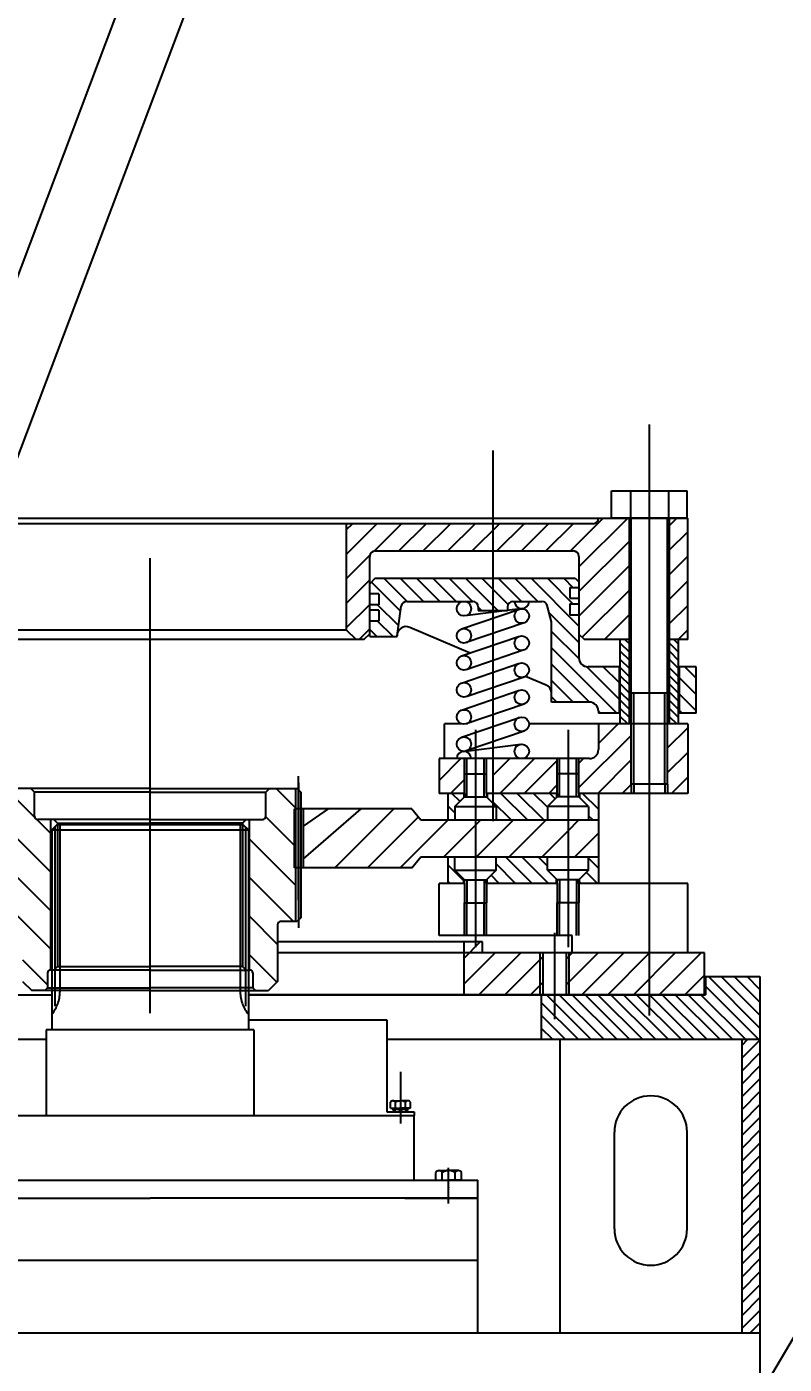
# Model space of a CAD drawing. Header units: millimetres. Extents: x 0 to 42000, y 0 to 29700.
# Drawn here: x 12872 to 13288, y 13788 to 14523 of the extents above; entities that cross this region are included whole.
import ezdxf

# ---------------------------------------------------------------- set-up
doc = ezdxf.new("R2010")
doc.units = ezdxf.units.MM
doc.header["$LTSCALE"] = 1000
doc.linetypes.add('G', pattern=[2, 1.25, -0.25, 0.25, -0.25])
doc.linetypes.add('K', pattern=[2.5, 1.25, -0.25, 0.25, -0.25, 0.25, -0.25])
for name, color, linetype in [('01', 7, 'Continuous'), ('02', 1, 'Continuous'), ('05', 142, 'G'), ('07', 6, 'K'), ('08', 1, 'Continuous'), ('11', 3, 'Continuous'), ('LINE_PART', 7, 'Continuous'), ('SMPEN_HATCH', 6, 'Continuous'), ('SMPEN_THICK', 7, 'Continuous')]:
    doc.layers.add(name, color=color, linetype=linetype)
doc.styles.get("Standard").update_dxf_attribs({"font": 'isocp', "width": 0.707, "bigfont": 'intecad.shx'})
doc.dimstyles.new('INTE', dxfattribs={"dimscale": 100, "dimtxt": 3.5, "dimasz": 3, "dimexe": 3, "dimexo": 0, "dimgap": 1, "dimtad": 1, "dimdec": 0, "dimdsep": 46, "dimtxsty": 'Standard', "dimcen": 0, "dimclrd": 1, "dimclre": 1, "dimclrt": 3, "dimaunit": 1, "dimadec": 0, "dimazin": 0, "dimtfac": 1, "dimtdec": 0, "dimtmove": 0, "dimatfit": 0, "dimfxl": 1, "dimarcsym": 0})
pattern_1 = [(45, (11699.29, 10541.5865), (6.735192, -6.735192), [])]
pattern_2 = [(315, (11699.2895, 10541.5865), (-4.490128, -4.490128), [])]

# ---------------------------------------------------------------- blocks, each defined once
blk = doc.blocks.new('*D667')
at = {"layer": '08', "color": 1, "lineweight": -2}
for p, q in [((14727.49, 19784.75), (4430.47, 19784.75)), ((4730.47, 19484.75), (4730.47, 7640.51)), ((14267.01, 7340.51), (4430.47, 7340.51))]:
    blk.add_line(p, q, dxfattribs=at)
at = {"layer": '08', "color": 1}
for points in [[(4680.47, 19484.75), (4780.47, 19484.75), (4730.47, 19784.75)], [(4680.47, 7640.51), (4780.47, 7640.51), (4730.47, 7340.51)]]:
    blk.add_solid(points, dxfattribs=at)
at = {"layer": 'DEFPOINTS', "color": 0}
for p in [(14727.49, 19784.75), (4730.47, 7340.51), (14267.01, 7340.51)]:
    blk.add_point(p, dxfattribs=at)
at = {"layer": '08', "color": 3, "insert": (4455.43, 13562.63), "char_height": 350, "attachment_point": 5, "rotation": 90}
blk.add_mtext('12444', dxfattribs=at)
blk = doc.blocks.new('*D673')
at = {"layer": '08', "color": 1, "lineweight": -2}
for p, q in [((11801.4, 12407.33), (11801.4, 20975.13)), ((14519.27, 19272.46), (14519.27, 20975.13)), ((12101.4, 20675.13), (14219.27, 20675.13))]:
    blk.add_line(p, q, dxfattribs=at)
at = {"layer": '08', "color": 1}
for points in [[(12101.4, 20725.13), (12101.4, 20625.13), (11801.4, 20675.13)], [(14219.27, 20725.13), (14219.27, 20625.13), (14519.27, 20675.13)]]:
    blk.add_solid(points, dxfattribs=at)
at = {"layer": 'DEFPOINTS', "color": 0}
for p in [(14519.27, 20675.13), (14519.27, 19272.46), (11801.4, 12407.33)]:
    blk.add_point(p, dxfattribs=at)
at = {"layer": '08', "color": 3, "insert": (13160.34, 20950.16), "char_height": 350, "attachment_point": 5}
blk.add_mtext('2718', dxfattribs=at)
blk = doc.blocks.new('*D678')
at = {"layer": '08', "color": 1, "lineweight": -2}
for p, q in [((6849.2, 11679.03), (6849.2, 21558.26)), ((16398.8, 20688.38), (16398.8, 21558.26)), ((7149.2, 21258.26), (16098.8, 21258.26))]:
    blk.add_line(p, q, dxfattribs=at)
at = {"layer": '08', "color": 1}
for points in [[(7149.2, 21308.26), (7149.2, 21208.26), (6849.2, 21258.26)], [(16098.8, 21308.26), (16098.8, 21208.26), (16398.8, 21258.26)]]:
    blk.add_solid(points, dxfattribs=at)
at = {"layer": 'DEFPOINTS', "color": 0}
for p in [(16398.8, 21258.26), (16398.8, 20688.38), (6849.2, 11679.03)]:
    blk.add_point(p, dxfattribs=at)
at = {"layer": '08', "color": 3, "insert": (11624, 21533.26), "char_height": 350, "attachment_point": 5}
blk.add_mtext('9550', dxfattribs=at)

msp = doc.modelspace()

# ---------------------------------------------------------------- hatches: boundary and pattern name
at = {"layer": '02'}
h = msp.add_hatch(dxfattribs=at)
h.set_pattern_fill('ANSI31', color=256, scale=3, angle=90, style=0)
h.set_pattern_definition(pattern_1)
h.paths.add_polyline_path([(13234.58, 14186.44), (13224.58, 14186.44), (13224.58, 14253.07), (13234.58, 14253.07)])
h.paths.add_polyline_path([(13202.58, 14186.44), (13177.85, 14186.44), (13174.85, 14189.44), (13174.85, 14232.07, 0.414214), (13171.85, 14235.07), (13127.58, 14235.07), (13127.58, 14250.07), (13182.6, 14250.07, 0.414214), (13185.6, 14253.07), (13202.58, 14253.07)])
h.paths.add_polyline_path([(13127.58, 14250.07), (13127.58, 14235.07), (13062.95, 14235.07, 0.414214), (13059.95, 14232.07), (13059.95, 14189.57), (13056.95, 14186.57), (13052.25, 14186.57), (13047.25, 14191.57), (13047.25, 14250.07)])
h.paths.add_polyline_path([(12831.35, 14191.57), (12826.35, 14186.57), (12821.65, 14186.57), (12818.65, 14189.57), (12818.65, 14232.07, 0.414214), (12815.65, 14235.07), (12751.03, 14235.07), (12751.03, 14250.07), (12831.35, 14250.07)])
h.paths.add_polyline_path([(12696, 14250.07), (12751.03, 14250.07), (12751.03, 14235.07), (12706.75, 14235.07, 0.414214), (12703.75, 14232.07), (12703.75, 14189.44), (12700.75, 14186.44), (12676.03, 14186.44), (12676.03, 14253.07), (12693, 14253.07, 0.414214)])
h.paths.add_polyline_path([(12654.03, 14186.44), (12644.03, 14186.44), (12644.03, 14253.07), (12654.03, 14253.07)])
h = msp.add_hatch(dxfattribs=at)
h.set_pattern_fill('ANSI31', color=256, scale=2, angle=180, style=0)
h.set_pattern_definition(pattern_2)
h.paths.add_polyline_path([(13239.3, 14171.44), (13239.3, 14146.04), (13230.08, 14146.04), (13230.08, 14171.44)])
h.paths.add_polyline_path([(13179.85, 14171.44), (13197.08, 14171.44), (13197.08, 14146.04), (13185.6, 14146.04), (13185.6, 14147.04, 0.414214), (13180.6, 14152.04), (13159.85, 14152.04), (13159.85, 14196.07), (13157.44, 14205.14, 0.340095), (13154.54, 14207.37), (13138.58, 14207.37, 0.414214), (13135.58, 14204.37), (13135.58, 14202.37), (13127.58, 14202.37), (13127.58, 14220.07), (13172.85, 14220.07), (13174.85, 14218.07), (13174.85, 14215.07), (13169.85, 14215.07), (13169.85, 14209.07), (13174.85, 14209.07), (13174.85, 14206.07), (13169.85, 14206.07), (13169.85, 14200.07), (13174.85, 14200.07), (13174.85, 14176.44, 0.414214)])
h.paths.add_polyline_path([(13127.58, 14220.07), (13127.58, 14202.37), (13119.58, 14202.37), (13119.58, 14204.37, 0.414214), (13116.58, 14207.37), (13080.26, 14207.37, 0.373028), (13077.29, 14204.8), (13075.15, 14189.92, 0.071437), (13074.95, 14188.52), (13074.95, 14188.07), (13059.95, 14188.07), (13059.95, 14196.57), (13064.95, 14196.57), (13064.95, 14202.57), (13059.95, 14202.57), (13059.95, 14205.57), (13064.95, 14205.57), (13064.95, 14211.57), (13059.95, 14211.57), (13059.95, 14217.07), (13062.95, 14220.07)])
h = msp.add_hatch(dxfattribs=at)
h.set_pattern_fill('ANSI31', color=256, angle=180, style=0)
h.set_pattern_definition([(315, (11699.2895, 10541.5865), (-2.245064, -2.245064), [])])
h.paths.add_polyline_path([(13229.58, 14140.04), (13224.58, 14140.04), (13224.58, 14186.44), (13229.58, 14186.44)])
h.paths.add_polyline_path([(13197.58, 14186.44), (13202.58, 14186.44), (13202.58, 14140.04), (13197.58, 14140.04)])
h = msp.add_hatch(dxfattribs=at)
h.set_pattern_fill('ANSI31', color=256, scale=3, angle=90, style=0)
h.set_pattern_definition(pattern_1)
h.paths.add_polyline_path([(13234.58, 14101.94), (13223.58, 14101.94), (13223.58, 14106.94), (13223.58, 14140.04), (13234.58, 14140.04)])
h.paths.add_polyline_path([(13185.6, 14125.99), (13185.6, 14140.04), (13203.58, 14140.04), (13203.58, 14106.94), (13203.58, 14101.94), (13174.85, 14101.94), (13174.85, 14112.64), (13174.85, 14120.99), (13180.6, 14120.99, 0.414214)])
h.paths.add_polyline_path([(13162.85, 14120.99), (13162.85, 14112.64), (13162.85, 14101.94), (13127.58, 14101.94), (13127.58, 14120.99)])
h.paths.add_polyline_path([(13098.05, 14120.99), (13112.05, 14120.99), (13112.05, 14112.64), (13112.05, 14101.94), (13098.05, 14101.94)])
h.paths.add_polyline_path([(12780.55, 14101.94), (12766.55, 14101.94), (12766.55, 14112.64), (12766.55, 14120.99), (12780.55, 14120.99)])
h.paths.add_polyline_path([(12751.03, 14120.99), (12751.03, 14101.94), (12715.75, 14101.94), (12715.75, 14112.64), (12715.75, 14120.99)])
h.paths.add_polyline_path([(12698, 14120.99), (12703.75, 14120.99), (12703.75, 14112.64), (12703.75, 14101.94), (12675.03, 14101.94), (12675.03, 14106.94), (12675.03, 14140.04), (12693, 14140.04), (12693, 14125.99, 0.414214)])
h.paths.add_polyline_path([(12655.03, 14106.94), (12655.03, 14101.94), (12644.03, 14101.94), (12644.03, 14140.04), (12655.03, 14140.04)])
h = msp.add_hatch(dxfattribs=at)
h.set_pattern_fill('ANSI31', color=256, scale=2, angle=180, style=0)
h.set_pattern_definition(pattern_2)
h.paths.add_polyline_path([(13185.6, 14101.94), (13185.6, 14087.33), (13180.16, 14087.33), (13180.16, 14094.63), (13175.2, 14099.59), (13175.2, 14101.94)])
h.paths.add_polyline_path([(13162.5, 14101.94), (13162.5, 14099.59), (13157.54, 14094.63), (13157.54, 14087.33), (13129.36, 14087.33), (13129.36, 14094.63), (13127.58, 14096.41), (13127.58, 14101.94)])
h.paths.add_polyline_path([(13103.05, 14101.94), (13111.7, 14101.94), (13111.7, 14099.59), (13106.74, 14094.63), (13106.74, 14087.33), (13103.05, 14087.33)])
h.paths.add_polyline_path([(12775.55, 14101.94), (12775.55, 14087.33), (12771.86, 14087.33), (12771.86, 14094.63), (12766.9, 14099.59), (12766.9, 14101.94)])
h.paths.add_polyline_path([(12751.03, 14101.94), (12751.03, 14096.41), (12749.24, 14094.63), (12749.24, 14087.33), (12721.06, 14087.33), (12721.06, 14094.63), (12716.1, 14099.59), (12716.1, 14101.94)])
h.paths.add_polyline_path([(12698.44, 14094.63), (12698.44, 14087.33), (12693, 14087.33), (12693, 14101.94), (12703.4, 14101.94), (12703.4, 14099.59)])
at = {"layer": '02', "linetype": 'Continuous'}
h = msp.add_hatch(dxfattribs=at)
h.set_pattern_fill('_USER', color=1, scale=15, angle=45, style=0, pattern_type=0)
h.set_pattern_definition([(135, (13928.266, 11530.217), (10.6066, 10.6066), [])])
h.paths.add_polyline_path([(12860.02, 14093.4), (12859.47, 14093.4), (12859.47, 14104.64), (12873.8, 14104.64), (12875.8, 14102.64), (12875.8, 14089.21, 0.415565), (12877.38, 14087.64), (12884.74, 14087.64), (12884.74, 14004.84), (12884.45, 14004.84, 0.414214), (12882.95, 14003.34), (12882.95, 13995.14), (12881.45, 13993.64), (12874.3, 13993.64), (12869.3, 13998.64), (12869.3, 14029.64, 0.414214), (12867.3, 14031.64), (12859.47, 14031.64), (12859.47, 14060.98), (12860.02, 14060.98)])
h.paths.add_polyline_path([(12993.87, 14087.64), (13001.22, 14087.64, 0.415565), (13002.8, 14089.21), (13002.8, 14102.64), (13004.8, 14104.64), (13019.13, 14104.64), (13019.13, 14093.4), (13018.58, 14093.4), (13018.58, 14060.98), (13019.13, 14060.98), (13019.13, 14031.64), (13011.3, 14031.64, 0.414214), (13009.3, 14029.64), (13009.3, 13998.64), (13004.3, 13993.64), (12997.15, 13993.64), (12995.65, 13995.14), (12995.65, 14003.34, 0.414214), (12994.15, 14004.84), (12993.87, 14004.84)])
at = {"layer": '02'}
h = msp.add_hatch(dxfattribs=at)
h.set_pattern_fill('ANSI31', color=256, scale=2, angle=180, style=0)
h.set_pattern_definition([(315, (11699.2895, 10625.9445), (-4.490128, -4.490128), [])])
h.paths.add_polyline_path([(13175.2, 14052.44), (13175.2, 14054.79), (13180.16, 14059.75), (13180.16, 14067.05), (13185.6, 14067.05), (13185.6, 14052.44)])
h.paths.add_polyline_path([(13124.4, 14052.44), (13124.4, 14054.79), (13129.36, 14059.75), (13129.36, 14067.05), (13157.54, 14067.05), (13157.54, 14059.75), (13162.5, 14054.79), (13162.5, 14052.44)])
h.paths.add_polyline_path([(13111.7, 14054.79), (13111.7, 14052.44), (13103.05, 14052.44), (13103.05, 14067.05), (13106.74, 14067.05), (13106.74, 14059.75)])
h.paths.add_polyline_path([(12749.24, 14067.05), (12749.24, 14059.75), (12754.2, 14054.79), (12754.2, 14052.44), (12716.1, 14052.44), (12716.1, 14054.79), (12721.06, 14059.75), (12721.06, 14067.05)])
h.paths.add_polyline_path([(12703.4, 14054.79), (12703.4, 14052.44), (12693, 14052.44), (12693, 14067.05), (12698.44, 14067.05), (12698.44, 14059.75)])
h.paths.add_polyline_path([(12766.9, 14052.44), (12766.9, 14054.79), (12771.86, 14059.75), (12771.86, 14067.05), (12775.55, 14067.05), (12775.55, 14052.44)])
at = {"layer": '11', "linetype": 'Continuous'}
h = msp.add_hatch(dxfattribs=at)
h.set_pattern_fill('ANSI31', color=3, scale=80, angle=90, style=0)
h.set_pattern_definition([(45, (12460.141, 13048.694), (7.07107, -7.07107), [])])
h.paths.add_polyline_path([(13243.8, 14014.34), (13243.8, 13991.34), (13169.55, 13991.34), (13169.55, 14014.34)])
h.paths.add_polyline_path([(13153.55, 14014.34), (13153.55, 13991.34), (13111.8, 13991.34), (13111.8, 14020.34), (13121.8, 14020.34), (13121.8, 14014.34)])
h.paths.add_polyline_path([(13169.55, 14014.34), (13169.55, 13991.34), (13167.95, 13991.34), (13167.95, 14014.34)])
h.paths.add_polyline_path([(13155.15, 14014.34), (13155.15, 13991.34), (13153.55, 13991.34), (13153.55, 14014.34)])
h.paths.add_polyline_path([(12756.8, 14014.34), (12756.8, 14020.34), (12766.8, 14020.34), (12766.8, 13991.34), (12662.55, 13991.34), (12662.55, 14014.34)])
h.paths.add_polyline_path([(12644.55, 14014.34), (12644.55, 13991.34), (12634.8, 13991.34), (12634.8, 14014.34)])

# ---------------------------------------------------------------- linework, layer by layer
for p, q in [((14401.51, 18354.06), (12853.71, 14253.07)), ((14359.59, 18342.11), (12816.3, 14253.07))]:
    msp.add_line(p, q)
at = {"layer": '01'}
for p, q in [((13192.79, 14268.07), (13234.36, 14268.07)), ((13192.79, 14253.07), (13192.79, 14268.07)), ((13203.18, 14268.07), (13203.18, 14253.07)), ((13223.97, 14268.07), (13223.97, 14253.07)), ((13234.36, 14253.07), (13234.36, 14268.07)), ((13185.6, 14253.07), (13185.6, 14253.07)), ((13234.36, 14253.07), (13192.79, 14253.07)), ((13047.25, 14191.57), (12831.35, 14191.57)), ((12826.35, 14186.57), (13052.25, 14186.57)), ((13223.58, 14156.94), (13203.58, 14156.94)), ((13111.2, 14124.96), (13142.95, 14128.96)), ((13112.05, 14112.64), (13124.05, 14112.64)), ((13174.85, 14112.64), (13162.85, 14112.64)), ((13223.58, 14106.94), (13203.58, 14106.94)), ((12939.3, 14102.64), (12875.8, 14102.64)), ((12939.3, 14102.64), (13002.8, 14102.64)), ((12886.5, 14087.64), (12888.5, 14085.64)), ((12888.5, 14085.64), (12939.3, 14085.64)), ((12888.5, 14085.64), (12888.5, 14006.84)), ((12990.1, 14085.64), (12939.3, 14085.64)), ((12992.1, 14087.64), (12990.1, 14085.64)), ((12990.1, 14085.64), (12990.1, 14006.84)), ((13112.05, 14041.74), (13124.05, 14041.74)), ((13174.85, 14041.74), (13162.85, 14041.74)), ((13111.8, 13991.34), (13111.8, 14020.34)), ((13121.8, 14014.34), (13121.8, 14020.34)), ((13128.8, 14014.34), (13009.3, 14014.34)), ((13243.8, 13991.34), (13243.8, 14014.34)), ((12888.5, 14006.84), (12886.5, 14004.84)), ((12888.5, 14006.84), (12939.3, 14006.84)), ((12990.1, 14006.84), (12939.3, 14006.84)), ((12990.1, 14006.84), (12992.1, 14004.84))]:
    msp.add_line(p, q, dxfattribs=at)
at = {"layer": '01', "color": 7, "linetype": 'Continuous'}
for p, q in [((12644.03, 14253.07), (13234.58, 14253.07)), ((13202.58, 14186.44), (13202.58, 14253.07)), ((13203.58, 14106.94), (13203.58, 14253.07)), ((13223.58, 14106.94), (13223.58, 14253.07)), ((13224.58, 14186.44), (13224.58, 14253.07)), ((13234.58, 14186.44), (13234.58, 14253.07)), ((13182.6, 14250.07), (12696, 14250.07)), ((13047.25, 14191.57), (13047.25, 14250.07)), ((13059.95, 14188.07), (13059.95, 14232.07)), ((13062.95, 14235.07), (13171.85, 14235.07)), ((13174.85, 14232.07), (13174.85, 14176.44)), ((13062.95, 14220.07), (13059.95, 14217.07)), ((13062.95, 14220.07), (13172.85, 14220.07)), ((13172.85, 14220.07), (13174.85, 14218.07)), ((13064.95, 14211.57), (13059.95, 14211.57)), ((13064.95, 14211.57), (13064.95, 14205.57)), ((13169.85, 14215.07), (13174.85, 14215.07)), ((13169.85, 14215.07), (13169.85, 14209.07)), ((13169.85, 14209.07), (13174.85, 14209.07)), ((13064.95, 14205.57), (13059.95, 14205.57)), ((13064.95, 14202.57), (13059.95, 14202.57)), ((13064.95, 14202.57), (13064.95, 14196.57)), ((13074.95, 14188.52), (13077.29, 14204.8)), ((13080.26, 14207.37), (13116.58, 14207.37)), ((13110.4, 14192.28), (13142.15, 14203.15)), ((13143.95, 14203.4), (13112.2, 14199.4)), ((13119.58, 14204.37), (13119.58, 14202.37)), ((13119.58, 14202.37), (13135.58, 14202.37)), ((13135.58, 14204.37), (13135.58, 14202.37)), ((13138.58, 14207.37), (13154.54, 14207.37)), ((13159.85, 14196.07), (13157.44, 14205.14)), ((13169.85, 14206.07), (13169.85, 14200.07)), ((13169.85, 14206.07), (13174.85, 14206.07)), ((13064.95, 14196.57), (13059.95, 14196.57)), ((13144.75, 14195.59), (13113, 14184.71)), ((13159.85, 14152.04), (13159.85, 14196.07)), ((13169.85, 14200.07), (13174.85, 14200.07)), ((13047.25, 14191.57), (13052.25, 14186.57)), ((13056.95, 14186.57), (13059.95, 14189.57)), ((13059.95, 14188.07), (13074.95, 14188.07)), ((13074.95, 14188.07), (13074.95, 14188.52)), ((13115.13, 14179.02), (13081.9, 14193.12)), ((13110.4, 14177.4), (13142.15, 14188.28)), ((13174.85, 14189.44), (13177.85, 14186.44)), ((13052.25, 14186.57), (13056.95, 14186.57)), ((13144.75, 14180.71), (13113, 14169.83)), ((13203.58, 14186.44), (13177.85, 14186.44)), ((13197.58, 14140.04), (13197.58, 14186.44)), ((13202.58, 14140.04), (13202.58, 14186.44)), ((13234.58, 14186.44), (13223.58, 14186.44)), ((13224.58, 14140.04), (13224.58, 14186.44)), ((13229.58, 14140.04), (13229.58, 14186.44)), ((13110.4, 14162.53), (13142.15, 14173.4)), ((13144.75, 14165.83), (13113, 14154.96)), ((13156.8, 14161.33), (13145.45, 14166.15)), ((13197.58, 14171.44), (13179.85, 14171.44)), ((13197.08, 14146.04), (13197.08, 14171.44)), ((13239.3, 14171.44), (13229.58, 14171.44)), ((13230.08, 14146.04), (13230.08, 14171.44)), ((13239.3, 14146.04), (13239.3, 14171.44)), ((13110.4, 14147.65), (13142.15, 14158.53)), ((13144.75, 14150.96), (13113, 14140.08)), ((13180.6, 14152.04), (13159.85, 14152.04)), ((13110.4, 14132.77), (13142.15, 14143.65)), ((13185.6, 14147.04), (13185.6, 14146.04)), ((13197.58, 14146.04), (13185.6, 14146.04)), ((13239.3, 14146.04), (13229.58, 14146.04)), ((13110.53, 14140.04), (13101.05, 14140.04)), ((13101.05, 14120.99), (13101.05, 14140.04)), ((13144.75, 14136.08), (13113, 14125.21)), ((13234.58, 14140.04), (13147.45, 14140.04)), ((13185.6, 14140.04), (13185.6, 14125.99)), ((13234.58, 14140.04), (13234.58, 14101.94)), ((13098.05, 14120.99), (13098.05, 14101.94)), ((13180.6, 14120.99), (13098.05, 14120.99)), ((13113.3, 14112.64), (13113.3, 14120.99)), ((13122.8, 14112.64), (13122.8, 14120.99)), ((13164.1, 14112.64), (13164.1, 14120.99)), ((13173.6, 14112.64), (13173.6, 14120.99)), ((13112.05, 14101.94), (13112.05, 14112.64)), ((13124.05, 14101.94), (13124.05, 14112.64)), ((13162.85, 14101.94), (13162.85, 14112.64)), ((13174.85, 14101.94), (13174.85, 14112.64)), ((13205.08, 14106.94), (13205.08, 14101.94)), ((13222.08, 14106.94), (13222.08, 14101.94)), ((12939.3, 14104.64), (12858.55, 14104.64)), ((12875.8, 14102.64), (12873.8, 14104.64)), ((12875.8, 14089.21), (12875.8, 14102.64)), ((12939.3, 14104.64), (13020.05, 14104.64)), ((13002.8, 14102.64), (13004.8, 14104.64)), ((13002.8, 14089.21), (13002.8, 14102.64)), ((13019.13, 14104.64, 0), (13019.13, 14031.64, 0)), ((13020.05, 14104.64), (13022.05, 14102.64)), ((13022.05, 14102.64), (13022.05, 14033.64)), ((13112.05, 14101.94), (13098.05, 14101.94)), ((13103.05, 14087.33), (13103.05, 14101.94)), ((13106.74, 14094.63), (13112.05, 14099.94)), ((13111.7, 14101.94), (13111.7, 14099.59)), ((13112.05, 14101.94), (13112.05, 14099.94)), ((13112.05, 14099.94), (13124.05, 14099.94)), ((13124.05, 14101.94), (13124.05, 14099.94)), ((13162.85, 14101.94), (13124.05, 14101.94)), ((13162.85, 14101.94), (13124.05, 14101.94)), ((13162.85, 14101.94), (13124.05, 14101.94)), ((13129.36, 14094.63), (13124.05, 14099.94)), ((13124.4, 14101.94), (13124.4, 14099.59)), ((13157.54, 14094.63), (13162.85, 14099.94)), ((13162.5, 14101.94), (13162.5, 14099.59)), ((13162.85, 14101.94), (13162.85, 14099.94)), ((13174.85, 14099.94), (13162.85, 14099.94)), ((13174.85, 14101.94), (13174.85, 14099.94)), ((13234.58, 14101.94), (13174.85, 14101.94)), ((13234.58, 14101.94), (13174.85, 14101.94)), ((13180.16, 14094.63), (13174.85, 14099.94)), ((13175.2, 14101.94), (13175.2, 14099.59)), ((13185.6, 14101.94), (13185.6, 14067.05)), ((13083.05, 14093.4), (13018.58, 14093.4)), ((13083.05, 14093.4), (13018.58, 14093.4)), ((13018.58, 14060.98), (13018.58, 14093.4)), ((13023.58, 14060.98), (13023.58, 14093.4)), ((13083.05, 14093.4), (13088.05, 14087.33)), ((13106.74, 14094.63), (13129.36, 14094.63)), ((13106.74, 14094.63), (13106.74, 14087.33)), ((13129.36, 14094.63), (13129.36, 14087.33)), ((13157.54, 14094.63), (13157.54, 14087.33)), ((13180.16, 14094.63), (13157.54, 14094.63)), ((13180.16, 14094.63), (13180.16, 14087.33)), ((12939.3, 14087.64), (12877.38, 14087.64)), ((12884.74, 14004.84), (12884.74, 14087.64)), ((12939.3, 14087.64), (13001.23, 14087.64)), ((12993.87, 14004.84), (12993.87, 14087.64)), ((13088.05, 14087.33), (13185.6, 14087.33)), ((12885.33, 14081.84), (12885.33, 13972.04)), ((12993.28, 14081.84), (12993.28, 13972.04)), ((13083.05, 14060.98), (13088.05, 14067.05)), ((13088.05, 14067.05), (13185.6, 14067.05)), ((13103.05, 14052.44), (13103.05, 14067.05)), ((13106.74, 14059.75), (13106.74, 14067.05)), ((13129.36, 14059.75), (13129.36, 14067.05)), ((13157.54, 14059.75), (13157.54, 14067.05)), ((13180.16, 14059.75), (13180.16, 14067.05)), ((13185.6, 14067.05), (13185.6, 14052.44)), ((13083.05, 14060.98), (13018.58, 14060.98)), ((13083.05, 14060.98), (13018.58, 14060.98)), ((13106.74, 14059.75), (13129.36, 14059.75)), ((13106.74, 14059.75), (13112.05, 14054.44)), ((13111.7, 14052.44), (13111.7, 14054.79)), ((13129.36, 14059.75), (13124.05, 14054.44)), ((13124.4, 14052.44), (13124.4, 14054.79)), ((13180.16, 14059.75), (13157.54, 14059.75)), ((13157.54, 14059.75), (13162.85, 14054.44)), ((13162.5, 14052.44), (13162.5, 14054.79)), ((13180.16, 14059.75), (13174.85, 14054.44)), ((13175.2, 14052.44), (13175.2, 14054.79)), ((13112.05, 14052.44), (13098.05, 14052.44)), ((13098.05, 14023.94), (13098.05, 14052.44)), ((13112.05, 14052.44), (13112.05, 14054.44)), ((13112.05, 14054.44), (13124.05, 14054.44)), ((13112.05, 14052.44), (13112.05, 14041.74)), ((13124.05, 14052.44), (13124.05, 14054.44)), ((13124.05, 14052.44), (13124.05, 14041.74)), ((13162.85, 14052.44), (13124.05, 14052.44)), ((13162.85, 14052.44), (13162.85, 14054.44)), ((13174.85, 14054.44), (13162.85, 14054.44)), ((13162.85, 14052.44), (13162.85, 14041.74)), ((13174.85, 14052.44), (13174.85, 14054.44)), ((13234.58, 14052.44), (13174.85, 14052.44)), ((13174.85, 14052.44), (13174.85, 14041.74)), ((13234.58, 14014.34), (13234.58, 14052.44)), ((13113.3, 14023.94), (13113.3, 14041.74)), ((13122.8, 14023.94), (13122.8, 14041.74)), ((13164.1, 14023.94), (13164.1, 14041.74)), ((13173.6, 14023.94), (13173.6, 14041.74)), ((13022.05, 14033.64), (13020.05, 14031.64)), ((13009.3, 14029.64), (13009.3, 13998.64)), ((13011.3, 14031.64), (13020.05, 14031.64)), ((13121.8, 14020.34), (13009.3, 14020.34)), ((13171.08, 14023.94), (13098.05, 14023.94)), ((13171.08, 14014.34), (13171.08, 14023.94)), ((13234.58, 14014.34), (13009.3, 14014.34)), ((13243.8, 14014.34), (13121.8, 14014.34)), ((13155.15, 13991.34), (13155.15, 14014.34)), ((13167.95, 13991.34), (13167.95, 14014.34)), ((12882.95, 14003.34), (12882.95, 13995.14)), ((12939.3, 14004.84), (12884.45, 14004.84)), ((12939.3, 14004.84), (12994.15, 14004.84)), ((12995.65, 14003.34), (12995.65, 13995.14)), ((12869.3, 13998.64), (12874.3, 13993.64)), ((13009.3, 13998.64), (13004.3, 13993.64)), ((13243.8, 14001.34), (13274.3, 14001.34)), ((13274.3, 14001.34), (13274.3, 13750.34)), ((12634.8, 13991.34), (12885.3, 13991.34)), ((12634.8, 13991.34), (12885.3, 13991.34)), ((12939.3, 13993.64), (12874.3, 13993.64)), ((12881.45, 13993.64), (12882.95, 13995.14)), ((12882.95, 13995.14), (12939.3, 13995.14)), ((12995.65, 13995.14), (12939.3, 13995.14)), ((12939.3, 13993.64), (13004.3, 13993.64)), ((12939.3, 13993.64), (13004.3, 13993.64)), ((13243.8, 13991.34), (12993.3, 13991.34)), ((13243.8, 13991.34), (12993.3, 13991.34)), ((12997.15, 13993.64), (12995.65, 13995.14)), ((13154.3, 13966.84), (13154.3, 13991.34)), ((12993.3, 13977.44), (13069.3, 13977.44)), ((13069.3, 13977.44), (13069.3, 13926.94)), ((12807.3, 13966.84), (12882.3, 13966.84)), ((12996.3, 13972.04), (12882.3, 13972.04)), ((12996.3, 13972.04), (12882.3, 13972.04)), ((12882.3, 13972.04), (12882.3, 13924.94)), ((12882.3, 13972.04), (12882.3, 13924.94)), ((12939.3, 13972.04), (12882.3, 13972.04)), ((12996.3, 13972.04), (12939.3, 13972.04)), ((12996.3, 13972.04), (12996.3, 13924.94)), ((12996.3, 13972.04), (12996.3, 13924.94)), ((13069.3, 13966.84), (13274.3, 13966.84)), ((13164.3, 13966.84), (13164.3, 13805.34)), ((13264.3, 13966.84), (13264.3, 13805.34)), ((13071.28, 13929.04), (13071.28, 13932.26)), ((13072.66, 13933.04), (13076.8, 13933.04)), ((13074.04, 13929.04), (13074.04, 13932.26)), ((13080.94, 13933.04), (13076.8, 13933.04)), ((13079.56, 13929.04), (13079.56, 13932.26)), ((13082.33, 13929.04), (13082.33, 13932.26)), ((12764.8, 13924.94), (12939.3, 13924.94)), ((12939.3, 13924.94), (13084.3, 13924.94)), ((13069.3, 13926.94), (13084.3, 13926.94)), ((13071.28, 13929.04), (13076.8, 13929.04)), ((13072.35, 13929.04), (13072.35, 13928.54)), ((13072.35, 13928.54), (13081.25, 13928.54)), ((13072.95, 13928.54), (13072.95, 13926.94)), ((13080.65, 13928.54), (13072.95, 13928.54)), ((13072.95, 13926.94), (13080.65, 13926.94)), ((13073.8, 13928.54), (13073.8, 13926.94)), ((13076.8, 13926.94), (13076.01, 13928.54)), ((13082.33, 13929.04), (13076.8, 13929.04)), ((13076.8, 13928.54), (13077.59, 13926.94)), ((13079.8, 13928.54), (13079.8, 13926.94)), ((13080.65, 13926.94), (13080.65, 13928.54)), ((13081.25, 13929.04), (13081.25, 13928.54)), ((13084.3, 13926.94), (13084.3, 13924.94)), ((13084.3, 13889.44), (13084.3, 13924.94)), ((13194.3, 13862.74), (13194.3, 13915.74)), ((13234.3, 13862.74), (13234.3, 13915.74)), ((13096.2, 13889.44), (13096.2, 13893.74)), ((13097.98, 13894.74), (13103.3, 13894.74)), ((13099.75, 13889.44), (13099.75, 13893.74)), ((13108.63, 13894.74), (13103.3, 13894.74)), ((13106.85, 13889.44), (13106.85, 13893.74)), ((13110.4, 13889.44), (13110.4, 13893.74)), ((13274.3, 13771.63), (13349.6, 13899.46)), ((12764.8, 13889.44), (13096.2, 13889.44)), ((13096.04, 13889.44), (13119.3, 13889.44)), ((13096.2, 13889.44), (13103.3, 13889.44)), ((13110.4, 13889.44), (13103.3, 13889.44)), ((13119.3, 13879.58), (13119.3, 13889.44)), ((12939.3, 13879.44), (12759.3, 13879.44)), ((13119.3, 13879.58), (12939.3, 13879.58)), ((13079.3, 13879.58), (13119.3, 13879.58)), ((13119.3, 13805.34), (13119.3, 13879.58)), ((12759.3, 13845.44), (13119.3, 13845.44)), ((12939.3, 13805.34), (12604.3, 13805.34)), ((13274.3, 13805.34), (12939.3, 13805.34))]:
    msp.add_line(p, q, dxfattribs=at)
for centre in [(13111.7, 14203.37), (13143.45, 14199.37), (13111.7, 14188.49), (13143.45, 14184.49), (13111.7, 14173.62), (13143.45, 14169.62), (13143.45, 14154.74)]:
    msp.add_circle(centre, 4, dxfattribs=at)
at = {"layer": '01'}
for centre in [(13111.7, 14158.74), (13111.7, 14143.87), (13143.45, 14139.87), (13111.7, 14128.99), (13143.45, 14124.99)]:
    msp.add_circle(centre, 4, dxfattribs=at)
for centre, radius, start, end in [((13182.6, 14253.07), 3, 270, 0), ((13138.58, 14204.37), 3, 90, 180), ((13179.85, 14176.44), 5, 180, 270), ((13111.7, 14120.99), 4, 0, 180)]:
    msp.add_arc(centre, radius, start, end, dxfattribs=at)
at = {"layer": '01', "color": 7, "linetype": 'Continuous'}
for centre, radius, start, end in [((13062.95, 14232.07), 3, 90, 180), ((13171.85, 14232.07), 3, 0, 90), ((13080.26, 14204.37), 3, 90, 171.82776), ((13116.58, 14204.37), 3, 0, 90), ((13143.45, 14207.37), 4, 180, 0), ((13154.54, 14204.37), 3, 14.86828, 90), ((13079.95, 14188.52), 5, 67.00452, 180), ((13154.85, 14156.73), 5, 0, 67.00452), ((13180.6, 14147.04), 5, 0, 90), ((13180.6, 14125.99), 5, 270, 0), ((12877.38, 14089.21), 1.57, 180.00002, 270.00002), ((13001.23, 14089.21), 1.57, 269.99998, 359.99998), ((13011.3, 14029.64), 2, 90, 180), ((12884.45, 14003.34), 1.5, 90, 180), ((12994.15, 14003.34), 1.5, 0, 90), ((13072.66, 13931.43), 1.61, 31.12449, 148.87551), ((13076.8, 13927.75), 5.28, 58.48507, 121.51493), ((13080.94, 13931.43), 1.61, 31.12449, 148.87551), ((13214.3, 13915.74), 20, 0, 180), ((13097.98, 13892.67), 2.07, 31.12449, 148.87551), ((13103.3, 13887.95), 6.79, 58.48507, 121.51493), ((13108.63, 13892.67), 2.07, 31.12449, 148.87551), ((13214.3, 13862.74), 20, 180, 0)]:
    msp.add_arc(centre, radius, start, end, dxfattribs=at)
for p in [(13076.8, 13928.54), (13076.8, 13926.94), (13076.8, 13926.94), (13103.3, 13885.44)]:
    msp.add_point(p, dxfattribs=at)
at = {"layer": '02', "color": 1, "linetype": 'Continuous'}
for p, q in [((13205.08, 14106.94), (13205.08, 14156.94)), ((13222.08, 14106.94), (13222.08, 14156.94)), ((13112.05, 14112.64), (13112.05, 14120.99)), ((13124.05, 14112.64), (13124.05, 14120.99)), ((13162.85, 14112.64), (13162.85, 14120.99)), ((13174.85, 14112.64), (13174.85, 14120.99)), ((13113.3, 14099.94), (13113.3, 14112.64)), ((13122.8, 14099.94), (13122.8, 14112.64)), ((13164.1, 14099.94), (13164.1, 14112.64)), ((13173.6, 14099.94), (13173.6, 14112.64)), ((13203.58, 14106.94), (13203.58, 14101.94)), ((13223.58, 14106.94), (13223.58, 14101.94)), ((13113.3, 14054.44), (13113.3, 14041.74)), ((13122.8, 14054.44), (13122.8, 14041.74)), ((13164.1, 14054.44), (13164.1, 14041.74)), ((13173.6, 14054.44), (13173.6, 14041.74)), ((13112.05, 14023.94), (13112.05, 14041.74)), ((13124.05, 14023.94), (13124.05, 14041.74)), ((13162.85, 14023.94), (13162.85, 14041.74)), ((13174.85, 14023.94), (13174.85, 14041.74)), ((13153.55, 13991.34), (13153.55, 14014.34)), ((13169.55, 13991.34), (13169.55, 14014.34))]:
    msp.add_line(p, q, dxfattribs=at)
at = {"layer": '02'}
for p, q in [((13023.58, 14083.97), (13037.23, 14093.4)), ((13023.58, 14066.01), (13055.19, 14093.4)), ((13040.73, 14060.98), (13073.15, 14093.4)), ((13058.69, 14060.98), (13086.69, 14088.98)), ((13076.65, 14060.98), (13103, 14087.33)), ((13100.69, 14067.05), (13118.05, 14084.42)), ((13118.05, 14084.42), (13120.96, 14087.33)), ((13118.65, 14067.05), (13138.92, 14087.33)), ((13136.61, 14067.05), (13156.88, 14087.33)), ((13168.85, 14081.34), (13174.84, 14087.33)), ((13154.57, 14067.05), (13168.85, 14081.34)), ((13172.53, 14067.05), (13185.6, 14080.13))]:
    msp.add_line(p, q, dxfattribs=at)
at = {"layer": '05'}
for p, q in [((12939.3, 12481.18), (12939.3, 14371.55)), ((13213.58, 13979.99), (13213.58, 14304.5)), ((13020.81, 14043.29), (13020.81, 14111.33))]:
    msp.add_line(p, q, dxfattribs=at)
at = {"layer": '05', "color": 4, "linetype": 'G'}
for p, q in [((13127.58, 14290.35), (13127.58, 14086.61)), ((13118.05, 14136.88), (13118.05, 14017.5)), ((13168.85, 14136.88), (13168.85, 14017.5)), ((13020.81, 14107.66), (13020.81, 14028)), ((12886.91, 14083.43), (12886.91, 13985.05)), ((12991.69, 14083.43), (12991.69, 13985.05)), ((13161.55, 13977.96), (13161.55, 14025.37))]:
    msp.add_line(p, q, dxfattribs=at)
at = {"layer": '07', "color": 6, "linetype": 'K'}
for p, q in [((12885.33, 14081.84), (12888.33, 14084.84)), ((12888.33, 14084.84), (12990.28, 14084.84)), ((12889.77, 14084.84), (12889.77, 13992.84)), ((12988.83, 14084.84), (12988.83, 13992.84)), ((12993.28, 14081.84), (12990.28, 14084.84)), ((12993.28, 14081.84), (12990.28, 14084.84)), ((12885.33, 14081.84), (12993.28, 14081.84)), ((13273.41, 13966.84), (13244.3, 13995.95)), ((13274.3, 13973.02), (13245.98, 14001.34)), ((13274.3, 13980.09), (13253.05, 14001.34)), ((13274.3, 13987.16), (13260.12, 14001.34)), ((13274.3, 13994.23), (13267.19, 14001.34)), ((13274.3, 14001.3), (13274.26, 14001.34)), ((13274.3, 14001.34), (13274.3, 13800.3)), ((13266.34, 13966.84), (13241.84, 13991.34)), ((13167.34, 13966.84), (13154.3, 13979.88)), ((13160.27, 13966.84), (13154.3, 13972.81)), ((13264.3, 13963.47), (13267.67, 13966.84)), ((13264.3, 13956.39), (13274.3, 13966.39)), ((13264.3, 13949.32), (13274.3, 13959.32)), ((13264.3, 13942.25), (13274.3, 13952.25)), ((13076.8, 13949.04), (13076.8, 13920.56)), ((13264.3, 13935.18), (13274.3, 13945.18)), ((13264.3, 13928.11), (13274.3, 13938.11)), ((13264.3, 13921.04), (13274.3, 13931.04)), ((13264.3, 13913.97), (13274.3, 13923.97)), ((13264.3, 13906.9), (13274.3, 13916.9)), ((13264.3, 13899.83), (13274.3, 13909.83)), ((13264.3, 13892.76), (13274.3, 13902.76)), ((13103.3, 13876.57), (13103.3, 13896.16)), ((13264.3, 13885.68), (13274.3, 13895.68)), ((13264.3, 13878.61), (13274.3, 13888.61)), ((13099.3, 13879.58), (13107.3, 13879.58)), ((13264.3, 13871.54), (13274.3, 13881.54)), ((13264.3, 13864.47), (13274.3, 13874.47)), ((13264.3, 13857.4), (13274.3, 13867.4)), ((13264.3, 13850.33), (13274.3, 13860.33)), ((13264.3, 13843.26), (13274.3, 13853.26)), ((13264.3, 13836.19), (13274.3, 13846.19)), ((13264.3, 13829.12), (13274.3, 13839.12)), ((13264.3, 13822.04), (13274.3, 13832.04)), ((13264.3, 13814.97), (13274.3, 13824.97)), ((13264.3, 13807.9), (13274.3, 13817.9)), ((13268.81, 13805.34), (13274.3, 13810.83))]:
    msp.add_line(p, q, dxfattribs=at)
for centre, start, end in [((12870.3, 13992.98), 320.511, 359.58523), ((13008.31, 13992.98), 180.41477, 219.489)]:
    msp.add_arc(centre, 19.48, start, end, dxfattribs=at)
at = {"layer": 'LINE_PART'}
for p, q in [((12634.3, 13991.34), (12885.3, 13991.34)), ((12993.3, 13991.34), (13244.3, 13991.34))]:
    msp.add_line(p, q, dxfattribs=at)
at = {"layer": 'SMPEN_HATCH'}
for p, q in [((13181.48, 13966.84), (13156.98, 13991.34)), ((13188.55, 13966.84), (13164.05, 13991.34)), ((13195.63, 13966.84), (13171.13, 13991.34)), ((13202.7, 13966.84), (13178.2, 13991.34)), ((13209.77, 13966.84), (13185.27, 13991.34)), ((13216.84, 13966.84), (13192.34, 13991.34)), ((13223.91, 13966.84), (13199.41, 13991.34)), ((13230.98, 13966.84), (13206.48, 13991.34)), ((13238.05, 13966.84), (13213.55, 13991.34)), ((13245.12, 13966.84), (13220.62, 13991.34)), ((13252.19, 13966.84), (13227.69, 13991.34)), ((13259.27, 13966.84), (13234.77, 13991.34)), ((13174.41, 13966.84), (13154.3, 13986.95))]:
    msp.add_line(p, q, dxfattribs=at)
at = {"layer": 'SMPEN_THICK'}
msp.add_line((13244.3, 14001.34), (13244.3, 13991.34), dxfattribs=at)

# ---------------------------------------------------------------- dimensions: what is measured, and where the dimension line sits
at = {"layer": '08'}
for base, p1, p2, picture, middle in [((16398.8, 21258.26), (6849.2, 11679.03), (16398.8, 20688.38), '*D678', (11624, 21533.26)), ((14519.27, 20675.13), (11801.4, 12407.33), (14519.27, 19272.46), '*D673', (13160.34, 20950.16))]:
    dim = msp.add_linear_dim(base=base, p1=p1, p2=p2, dimstyle='INTE', dxfattribs=at)
    dim.commit()
    dim.dimension.update_dxf_attribs({"geometry": picture, "text_midpoint": middle})
dim = msp.add_linear_dim(base=(4730.47, 7340.51), p1=(14727.49, 19784.75), p2=(14267.01, 7340.51), angle=90, dimstyle='INTE', dxfattribs=at)
dim.commit()
dim.dimension.update_dxf_attribs({"geometry": '*D667', "text_midpoint": (4455.43, 13562.63)})

doc.saveas('drawing.dxf')
